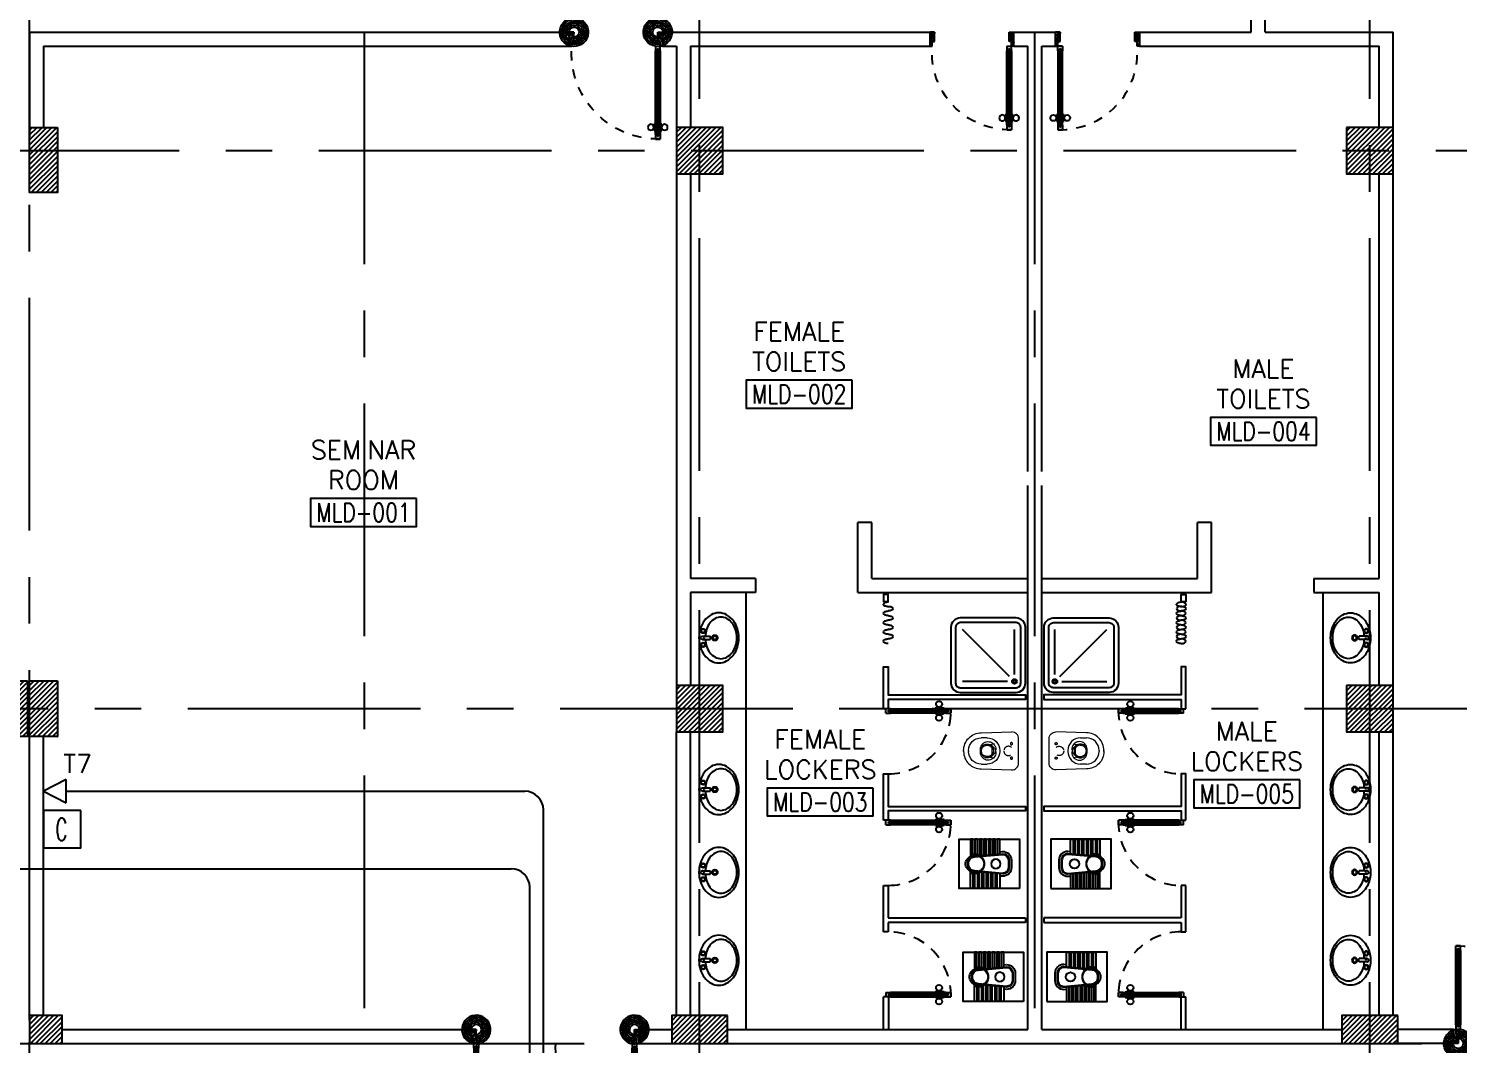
# Model space of a CAD drawing. Extents: x -1.4 to 90.6, y -12.3 to 78.9.
# Drawn here: x 52.18 to 67.54, y 34.25 to 45.17 of the extents above; entities that cross this region are included whole.
import ezdxf
from ezdxf.enums import TextEntityAlignment as Align

# ---------------------------------------------------------------- set-up
doc = ezdxf.new("R2010")
doc.units = 0
doc.header["$MEASUREMENT"] = 0
for name, pattern in [('CENTERX2', [4, 2.5, -0.5, 0.5, -0.5]), ('HIDDEN', [0.375, 0.25, -0.125]), ('HIDDEN2', [0.1875, 0.125, -0.0625])]:
    doc.linetypes.add(name, pattern=pattern)
doc.layers.get('0').update_dxf_attribs({"color": 11, "linetype": 'CONTINUOUS'})
for name, color, linetype in [('AXES', 11, 'CENTERX2'), ('COL', 11, 'CONTINUOUS'), ('CURT', 11, 'CONTINUOUS'), ('DIM', 11, 'CONTINUOUS'), ('DOOR', 11, 'CONTINUOUS'), ('E-CO', 6, 'CONTINUOUS'), ('E-TEL', 4, 'CONTINUOUS'), ('E-TEXT', 2, 'CONTINUOUS'), ('E-WIRE', 4, 'CONTINUOUS'), ('EJ', 11, 'CONTINUOUS'), ('FIX', 11, 'CONTINUOUS'), ('HAT', 11, 'CONTINUOUS'), ('PART', 11, 'CONTINUOUS'), ('RM-BOX', 11, 'CONTINUOUS'), ('RM-NAME', 11, 'CONTINUOUS'), ('RM-NO', 11, 'CONTINUOUS'), ('WALL', 11, 'CONTINUOUS')]:
    doc.layers.add(name, color=color, linetype=linetype)
doc.styles.add('ROMANS', font='ROMANS.shx', dxfattribs={"width": 0.6})
doc.styles.get("Standard").update_dxf_attribs({"font": 'TXT.shx'})

# ---------------------------------------------------------------- blocks, each defined once
blk = doc.blocks.new('A$C272A55A0')
at = {"layer": 'DOOR', "color": 0, "linetype": 'ByBlock'}
for p, q in [((0, 900), (0, 1050)), ((50, 1050), (0, 1050)), ((25, 950), (50, 950)), ((25, 900), (25, 950)), ((50, 950), (50, 1050)), ((1750, 950), (1750, 1050)), ((1750, 1050), (1800, 1050)), ((1775, 950), (1750, 950)), ((1775, 900), (1775, 950)), ((1800, 1050), (1800, 900)), ((0, 900), (25, 900)), ((75, 900), (25, 900)), ((25, 850), (25, 900)), ((42, 850), (25, 850)), ((58, 870), (42, 870)), ((42, 870), (42, 850)), ((58, 850), (58, 870)), ((75, 850), (58, 850)), ((75, 900), (75, 850)), ((1725, 900), (1775, 900)), ((1725, 900), (1725, 850)), ((1725, 850), (1742, 850)), ((1742, 870), (1758, 870)), ((1742, 850), (1742, 870)), ((1758, 870), (1758, 850)), ((1758, 850), (1775, 850)), ((1800, 900), (1775, 900)), ((1775, 850), (1775, 900)), ((1718, 160), (1709, 160)), ((1709, 95), (1709, 160)), ((1725, 173), (1718, 173)), ((1718, 173), (1718, 83)), ((1718, 95), (1718, 160)), ((1775, 173), (1782, 173)), ((1782, 173), (1782, 83)), ((1782, 160), (1791, 160)), ((1782, 95), (1782, 160)), ((1791, 95), (1791, 160)), ((25, 50), (42, 50)), ((25, 50), (25, 0)), ((25, 0), (75, 0)), ((75, 0), (25, 0)), ((42, 50), (42, 30)), ((42, 30), (58, 30)), ((58, 50), (75, 50)), ((58, 50), (58, 30)), ((75, 50), (75, 0)), ((1718, 95), (1709, 95)), ((1725, 83), (1718, 83)), ((1742, 50), (1725, 50)), ((1725, 50), (1725, 0)), ((1775, 0), (1725, 0)), ((1725, 0), (1775, 0)), ((1742, 50), (1742, 30)), ((1758, 30), (1742, 30)), ((1775, 50), (1758, 50)), ((1758, 50), (1758, 30)), ((1775, 83), (1782, 83)), ((1775, 50), (1775, 0)), ((1782, 95), (1791, 95))]:
    blk.add_line(p, q, dxfattribs=at)
at = {"layer": 'DOOR', "color": 9, "linetype": 'ByBlock'}
for p, q in [((50, 1050), (0, 1010)), ((50, 1050), (0, 937)), ((50, 1050), (37, 950)), ((1750, 1050), (1800, 1010)), ((1750, 1050), (1800, 937)), ((1750, 1050), (1763, 950))]:
    blk.add_line(p, q, dxfattribs=at)
at = {"layer": 'DOOR', "linetype": 'ByBlock'}
for p, q in [((25, 850), (25, 50)), ((42, 850), (42, 50)), ((58, 850), (58, 50)), ((75, 50), (75, 850)), ((1725, 50), (1725, 850)), ((1742, 850), (1742, 50)), ((1758, 850), (1758, 50)), ((1775, 850), (1775, 50))]:
    blk.add_line(p, q, dxfattribs=at)
at = {"layer": 'DOOR', "color": 0, "linetype": 'ByBlock'}
for centre in [(1676, 128), (1824, 128)]:
    blk.add_circle(centre, 32.4, dxfattribs=at)
at = {"layer": 'DOOR', "color": 9, "linetype": 'ByBlock'}
for centre, radius, start, end in [((50, 1050), 54.4, 203.2074, 270), ((50, 1050), 74.4, 227.7764, 270), ((50, 1050), 94.4, 238.0182, 270), ((50, 1050), 114, 244.0838, 257.3774), ((50, 1050), 134, 248.1598, 259.28), ((50, 1050), 34.4, 180, 270), ((50, 1050), 14.4, 180, 270), ((1750, 1050), 14.4, 270, 0), ((1750, 1050), 34.4, 270, 0), ((1750, 1050), 54.4, 270, 336.7926), ((1750, 1050), 74.4, 270, 312.2236), ((1750, 1050), 94.4, 270, 301.9818), ((1750, 1050), 114, 282.6226, 295.9162), ((1750, 1050), 134, 280.72, 291.8402), ((50, 1050), 154, 251.1053, 256.2858), ((1750, 1050), 154, 283.7142, 288.8947)]:
    blk.add_arc(centre, radius, start, end, dxfattribs=at)
at = {"layer": 'DOOR', "linetype": 'HIDDEN', "ltscale": 0.5}
for centre, start, end in [((50, 851), 268.3174, 3.2965), ((1750, 851), 176.7035, 271.6826)]:
    blk.add_arc(centre, 851, start, end, dxfattribs=at)
at = {"layer": 'WALL', "linetype": 'ByBlock'}
blk.add_line((1800, 900), (1800, 1050), dxfattribs=at)
blk = doc.blocks.new('COL50')
at = {"layer": 'COL'}
blk.add_lwpolyline([(-250, 250), (-250, -250), (250, -250), (250, 250)], close=True, dxfattribs=at)
blk = doc.blocks.new('*X64')
at = {"color": 0}
for p, q in [((193089, 47937), (193552, 48401)), ((193089, 47990), (193499, 48401)), ((193089, 48043), (193446, 48401)), ((193089, 48096), (193393, 48401)), ((193089, 48149), (193340, 48401)), ((193089, 48202), (193287, 48401)), ((193089, 48255), (193234, 48401)), ((193089, 48308), (193181, 48401)), ((193089, 48361), (193128, 48401)), ((193105, 47901), (193589, 48384)), ((193158, 47901), (193589, 48331)), ((193211, 47901), (193589, 48278)), ((193264, 47901), (193589, 48225)), ((193318, 47901), (193589, 48172)), ((193371, 47901), (193589, 48119)), ((193424, 47901), (193589, 48066)), ((193477, 47901), (193589, 48013)), ((193530, 47901), (193589, 47960)), ((193583, 47901), (193589, 47907))]:
    blk.add_line(p, q, dxfattribs=at)
blk = doc.blocks.new('RM1')
at = {"layer": 'RM-BOX'}
blk.add_lwpolyline([(570, -200), (-570, -200), (-570, -500), (570, -500)], close=True, dxfattribs=at)
at = {"layer": 'RM-NAME', "style": 'ROMANS'}
for tag, p in [('ROOMNAME1', (0, 324)), ('ROOMNAME2', (0, 0))]:
    blk.add_attdef(tag, text='', height=200, dxfattribs=at).set_placement(p, align=Align.MIDDLE)
at = {"layer": 'RM-NO', "style": 'ROMANS', "width": 0.8}
blk.add_attdef('ROOMNO', text='', height=200, dxfattribs=at).set_placement((0, -350), align=Align.MIDDLE)
blk = doc.blocks.new('CURT2')
at = {"layer": 'CURT'}
blk.add_lwpolyline([(0, 0, -0.116434), (-19, -31, -0.116434), (-50, -50, -0.56066), (-101, -7, 0.45929), (-150, 50, 0.414214), (-200, 0, -0.414214), (-250, -50, -0.414214), (-300, 0, 0.414214), (-350, 50, 0.414214), (-400, 0, -0.414214), (-450, -50, -0.414214), (-500, 0, 0.414214), (-550, 50, 0.414214), (-600, 0, -0.414214), (-650, -50, -0.414214), (-700, 0, 0.414214), (-750, 50, 0.414214), (-800, 0, -0.414214), (-850, -50, -0.414214), (-900, 0, 0.414214)], format="xyb", dxfattribs=at)
blk = doc.blocks.new('A$C24ED45A6')
at = {"layer": 'DOOR', "color": 0, "linetype": 'ByBlock'}
for p, q in [((925, 1100), (925, 1150)), ((925, 1150), (975, 1150)), ((975, 1150), (925, 1150)), ((942, 1100), (925, 1100)), ((942, 1100), (942, 1120)), ((958, 1120), (942, 1120)), ((958, 1100), (958, 1120)), ((975, 1100), (958, 1100)), ((975, 1100), (975, 1150)), ((909, 1055), (909, 990)), ((918, 1055), (909, 1055)), ((918, 990), (909, 990)), ((918, 978), (918, 1068)), ((925, 1068), (918, 1068)), ((918, 1055), (918, 990)), ((925, 978), (918, 978)), ((975, 1068), (982, 1068)), ((975, 978), (982, 978)), ((982, 978), (982, 1068)), ((982, 1055), (982, 990)), ((982, 1055), (991, 1055)), ((982, 990), (991, 990)), ((991, 1055), (991, 990)), ((925, 150), (925, 200)), ((925, 200), (942, 200)), ((942, 200), (942, 180)), ((942, 180), (958, 180)), ((958, 180), (958, 200)), ((958, 200), (975, 200)), ((975, 200), (975, 150)), ((0, 0), (0, 150)), ((0, 150), (25, 150)), ((50, 0), (0, 0)), ((25, 150), (25, 100)), ((25, 100), (50, 100)), ((50, 100), (50, 0)), ((925, 150), (975, 150)), ((975, 100), (950, 100)), ((950, 100), (950, 0)), ((1000, 150), (975, 150)), ((975, 150), (975, 100)), ((1000, 150), (1000, 0)), ((950, 0), (1000, 0))]:
    blk.add_line(p, q, dxfattribs=at)
at = {"layer": 'DOOR', "linetype": 'ByBlock'}
for p, q in [((925, 1100), (925, 200)), ((942, 200), (942, 1100)), ((958, 200), (958, 1100)), ((975, 200), (975, 1100))]:
    blk.add_line(p, q, dxfattribs=at)
at = {"layer": 'DOOR', "color": 9, "linetype": 'ByBlock'}
for p, q in [((50, 0), (0, 114)), ((50, 0), (0, 40)), ((50, 0), (37, 100)), ((950, 0), (1000, 114)), ((950, 0), (963, 100)), ((950, 0), (1000, 40))]:
    blk.add_line(p, q, dxfattribs=at)
at = {"layer": 'DOOR', "color": 0, "linetype": 'ByBlock'}
for centre in [(876, 1023), (1024, 1023)]:
    blk.add_circle(centre, 32.4, dxfattribs=at)
at = {"layer": 'DOOR', "linetype": 'HIDDEN', "ltscale": 0.5}
blk.add_arc((950, 222), 928, 88.456, 184.4816, dxfattribs=at)
at = {"layer": 'DOOR', "color": 9, "linetype": 'ByBlock'}
for centre, radius, start, end in [((50, 0), 154, 103.7142, 108.8947), ((50, 0), 134, 100.72, 111.8402), ((50, 0), 114, 102.6226, 115.9162), ((50, 0), 94.4, 90, 121.9818), ((50, 0), 74.4, 90, 132.2236), ((50, 0), 54.4, 90, 156.7926), ((50, 0), 34.4, 90, 180), ((50, 0), 14.4, 90, 180), ((950, 0), 94.4, 58.0182, 90), ((950, 0), 74.4, 47.7764, 90), ((950, 0), 54.4, 23.2074, 90), ((950, 0), 34.4, 0, 90), ((950, 0), 14.4, 0, 90), ((950, 0), 134, 68.1598, 79.28), ((950, 0), 114, 64.0838, 77.3774), ((950, 0), 154, 71.1053, 76.2858)]:
    blk.add_arc(centre, radius, start, end, dxfattribs=at)
at = {"layer": 'WALL'}
blk.add_line((1000, 0), (1000, 150), dxfattribs=at)
blk = doc.blocks.new('DOOR90')
at = {"layer": 'DOOR', "color": 7, "linetype": 'ByBlock'}
for p, q in [((-150, 0), (0, 0)), ((-150, 0), (-150, -25)), ((0, -50), (-114, 0)), ((0, -50), (-40, 0)), ((0, -50), (0, 0)), ((-1000, -25), (-1050, -25)), ((-1050, -75), (-1050, -25)), ((-1050, -25), (-1050, -75)), ((-1000, -75), (-1050, -75)), ((-1000, -42), (-1020, -42)), ((-1020, -42), (-1020, -58)), ((-1000, -58), (-1020, -58)), ((-1000, -25), (-1000, -42)), ((-1000, -58), (-1000, -75)), ((-878, -18), (-968, -18)), ((-968, -25), (-968, -18)), ((-968, -75), (-968, -82)), ((-878, -82), (-968, -82)), ((-955, -9), (-890, -9)), ((-955, -18), (-955, -9)), ((-955, -18), (-890, -18)), ((-955, -82), (-890, -82)), ((-955, -82), (-955, -91)), ((-955, -91), (-890, -91)), ((-890, -18), (-890, -9)), ((-890, -82), (-890, -91)), ((-878, -25), (-878, -18)), ((-878, -75), (-878, -82)), ((-200, -25), (-150, -25)), ((-200, -42), (-200, -25)), ((-180, -42), (-200, -42)), ((-200, -58), (-180, -58)), ((-200, -75), (-200, -58)), ((-150, -75), (-200, -75)), ((-180, -58), (-180, -42)), ((-150, -25), (-100, -25)), ((-150, -75), (-150, -25)), ((-100, -25), (-100, -50)), ((0, -50), (-100, -37)), ((-100, -50), (0, -50)), ((-150, -875), (-100, -875)), ((-150, -900), (-150, -875)), ((-150, -900), (0, -900)), ((0, -900), (-150, -900)), ((0, -850), (-114, -900)), ((-100, -875), (-100, -850)), ((0, -850), (-100, -863)), ((-100, -850), (0, -850)), ((0, -850), (-40, -900)), ((0, -850), (0, -900))]:
    blk.add_line(p, q, dxfattribs=at)
at = {"layer": 'DOOR', "linetype": 'ByBlock'}
for p, q in [((-200, -25), (-1000, -25)), ((-200, -42), (-1000, -42)), ((-200, -58), (-1000, -58)), ((-1000, -75), (-200, -75))]:
    blk.add_line(p, q, dxfattribs=at)
at = {"layer": 'DOOR', "color": 7, "linetype": 'ByBlock'}
for centre in [(-923, 24), (-923, -124)]:
    blk.add_circle(centre, 32.4, dxfattribs=at)
for centre, radius, start, end in [((0, -50), 154, 161.1053, 166.2858), ((0, -50), 94.4, 148.0182, 180), ((0, -50), 134, 158.1598, 169.28), ((0, -50), 114, 154.0838, 167.3774), ((0, -50), 74.4, 137.7764, 180), ((0, -50), 54.4, 113.2074, 180), ((0, -50), 34.4, 90, 180), ((0, -50), 14.4, 90, 180), ((0, -850), 154, 193.7142, 198.8947), ((0, -850), 134, 190.72, 201.8402), ((0, -850), 94.4, 180, 211.9818), ((0, -850), 74.4, 180, 222.2236), ((0, -850), 54.4, 180, 246.7926), ((0, -850), 34.4, 180, 270), ((0, -850), 14.4, 180, 270)]:
    blk.add_arc(centre, radius, start, end, dxfattribs=at)
at = {"layer": 'DOOR', "linetype": 'HIDDEN', "ltscale": 0.5}
blk.add_arc((-222, -50), 828, 178.2701, 275.003, dxfattribs=at)
blk = doc.blocks.new('*X79')
at = {"color": 0}
for p, q in [((73379, 41931), (73850, 42401)), ((73379, 41984), (73797, 42401)), ((73379, 42037), (73744, 42401)), ((73379, 42090), (73690, 42401)), ((73379, 42143), (73637, 42401)), ((73379, 42196), (73584, 42401)), ((73379, 42249), (73531, 42401)), ((73379, 42302), (73478, 42401)), ((73379, 42355), (73425, 42401)), ((73403, 41901), (73879, 42378)), ((73456, 41901), (73879, 42325)), ((73509, 41901), (73879, 42272)), ((73562, 41901), (73879, 42219)), ((73615, 41901), (73879, 42165)), ((73668, 41901), (73879, 42112)), ((73721, 41901), (73879, 42059)), ((73774, 41901), (73879, 42006)), ((73827, 41901), (73879, 41953))]:
    blk.add_line(p, q, dxfattribs=at)
blk = doc.blocks.new('*X77')
at = {"color": 0}
for p, q in [((73379, 47923), (73857, 48401)), ((73379, 47976), (73804, 48401)), ((73379, 48029), (73751, 48401)), ((73379, 48082), (73698, 48401)), ((73379, 48136), (73645, 48401)), ((73379, 48189), (73592, 48401)), ((73379, 48242), (73539, 48401)), ((73379, 48295), (73486, 48401)), ((73379, 48348), (73433, 48401)), ((73410, 47901), (73879, 48370)), ((73463, 47901), (73879, 48317)), ((73516, 47901), (73879, 48264)), ((73569, 47901), (73879, 48211)), ((73622, 47901), (73879, 48158)), ((73675, 47901), (73879, 48105)), ((73728, 47901), (73879, 48052)), ((73781, 47901), (73879, 47999)), ((73834, 47901), (73879, 47946))]:
    blk.add_line(p, q, dxfattribs=at)
blk = doc.blocks.new('WC')
at = {"layer": 'FIX', "lineweight": 20}
for p, q in [((339, 5), (339, -5)), ((395, 76), (490, 60)), ((475, 141), (538, 141)), ((534, 24), (540, 0)), ((540, 0), (534, -24)), ((674, 5), (674, -5)), ((490, -60), (395, -76)), ((538, -141), (475, -141)), ((213, -204), (210, -204))]:
    blk.add_line(p, q, dxfattribs=at)
at = {"layer": 'FIX', "linetype": 'Continuous', "lineweight": 20}
blk.add_line((420, -47), (420, 45), dxfattribs=at)
at = {"layer": 'FIX', "lineweight": 20}
for points in [[(210, -204, -0.414214), (137, -131), (137, 0), (137, 131, -0.414214), (210, 204)], [(727, -5), (727, 5, 0.414214), (538, 194), (210, 204)], [(727, 5), (727, -5, -0.414214), (538, -194), (210, -204)]]:
    blk.add_lwpolyline(points, format="xyb", dxfattribs=at)
at = {"layer": 'FIX', "linetype": 'HIDDEN2', "lineweight": 20, "ltscale": 0.3}
blk.add_circle((245, 0), 49.8, dxfattribs=at)
at = {"layer": 'FIX', "linetype": 'HIDDEN', "lineweight": 20, "ltscale": 0.05}
for centre in [(213, 78), (213, -77)]:
    blk.add_circle(centre, 11.6, dxfattribs=at)
at = {"layer": 'FIX', "lineweight": 20}
for centre, radius, start, end in [((475, 5), 136, 90, 180), ((464, -18), 82, 51.0758, 71.504), ((473, -7), 68.2, 27.1532, 51.0758), ((538, 5), 136, 360, 90), ((475, -5), 136, 180, 270), ((464, 18), 82, 288.496, 308.9242), ((473, 7), 68.2, 308.9242, 332.8468), ((538, -5), 136, 270, 0)]:
    blk.add_arc(centre, radius, start, end, dxfattribs=at)
at = {"layer": 'FIX', "linetype": 'Continuous', "lineweight": 20}
for centre, start, end in [((443, 46), 88.3879, 182.3338), ((442, -46), 177.6662, 271.6121)]:
    blk.add_arc(centre, 22.3, start, end, dxfattribs=at)
blk = doc.blocks.new('AWC')
at = {"layer": 'FIX'}
for p, q in [((-726, 265), (-726, 66)), ((-700, 265), (-726, 265)), ((-700, 79), (-700, 265)), ((-678, 265), (-678, 82)), ((-652, 265), (-678, 265)), ((-652, 84), (-652, 265)), ((-630, 265), (-630, 86)), ((-604, 265), (-630, 265)), ((-604, 89), (-604, 265)), ((-582, 265), (-582, 91)), ((-556, 265), (-582, 265)), ((-556, 93), (-556, 265)), ((-534, 265), (-534, 95)), ((-508, 265), (-534, 265)), ((-508, 98), (-508, 265)), ((-486, 265), (-486, 100)), ((-460, 265), (-486, 265)), ((-460, 102), (-460, 265)), ((-438, 265), (-438, 104)), ((-412, 265), (-438, 265)), ((-412, 106), (-412, 265)), ((-825, 0), (-825, 0)), ((-780, 7), (-780, -7)), ((-755, 7), (-755, -7)), ((-748, 7), (-748, -7)), ((-382, 109), (-687, 81)), ((-384, 134), (-412, 131)), ((-312, -39), (-312, 39)), ((-287, -39), (-287, 39)), ((-726, -265), (-726, -66)), ((-700, -79), (-700, -265)), ((-687, -81), (-382, -109)), ((-678, -265), (-678, -82)), ((-652, -84), (-652, -265)), ((-630, -265), (-630, -86)), ((-604, -89), (-604, -265)), ((-582, -265), (-582, -91)), ((-556, -93), (-556, -265)), ((-534, -265), (-534, -95)), ((-508, -98), (-508, -265)), ((-486, -265), (-486, -100)), ((-460, -102), (-460, -265)), ((-438, -265), (-438, -104)), ((-412, -106), (-412, -265)), ((-412, -131), (-384, -134)), ((-700, -265), (-726, -265)), ((-652, -265), (-678, -265)), ((-604, -265), (-630, -265)), ((-556, -265), (-582, -265)), ((-508, -265), (-534, -265)), ((-460, -265), (-486, -265)), ((-412, -265), (-438, -265))]:
    blk.add_line(p, q, dxfattribs=at)
at = {"layer": 'FIX', "color": 32}
for p, q in [((-381, 102), (-686, 74)), ((-319, -39), (-319, 39)), ((-686, -74), (-381, -102))]:
    blk.add_line(p, q, dxfattribs=at)
at = {"layer": 'FIX'}
blk.add_lwpolyline([(-198, 265), (-848, 265), (-848, -265), (-198, -265)], close=True, dxfattribs=at)
at = {"layer": 'FIX', "color": 32}
blk.add_circle((-454, 0), 50, dxfattribs=at)
at = {"layer": 'FIX'}
for centre, radius, start, end in [((-680, 7), 100, 117.0426, 180), ((-680, 7), 75, 95.2114, 180), ((-382, 39), 95, 0, 90.1311), ((-382, 39), 70, 0, 90.1311), ((-680, -7), 100, 180, 242.9574), ((-680, -7), 75, 180, 264.7886), ((-382, -39), 95, 270, 0), ((-382, -39), 70, 270, 0)]:
    blk.add_arc(centre, radius, start, end, dxfattribs=at)
at = {"layer": 'FIX', "color": 32}
for centre, radius, start, end in [((-680, 7), 68, 95.2114, 180), ((-382, 39), 63, 0, 90.1311), ((-680, -7), 68, 180, 264.7886), ((-382, -39), 63, 270, 0)]:
    blk.add_arc(centre, radius, start, end, dxfattribs=at)
blk = doc.blocks.new('*X78')
at = {"color": 0}
for p, q in [((80579, 41918), (81062, 42401)), ((80579, 41971), (81009, 42401)), ((80579, 42024), (80956, 42401)), ((80579, 42077), (80903, 42401)), ((80579, 42130), (80850, 42401)), ((80579, 42183), (80797, 42401)), ((80579, 42236), (80744, 42401)), ((80579, 42289), (80691, 42401)), ((80579, 42342), (80638, 42401)), ((80579, 42395), (80585, 42401)), ((80615, 41901), (81079, 42365)), ((80668, 41901), (81079, 42312)), ((80721, 41901), (81079, 42259)), ((80774, 41901), (81079, 42206)), ((80827, 41901), (81079, 42153)), ((80880, 41901), (81079, 42100)), ((80933, 41901), (81079, 42047)), ((80986, 41901), (81079, 41994)), ((81039, 41901), (81079, 41941))]:
    blk.add_line(p, q, dxfattribs=at)
blk = doc.blocks.new('C5')
at = {"layer": 'HAT'}
h = blk.add_hatch(dxfattribs=at)
h.set_pattern_fill('ANSI31', color=256, scale=300, style=0)
h.set_pattern_definition([(45, (-38851, -358245.23), (26.5165043, -26.5165043), [])])
h.paths.add_polyline_path([(-320, 300), (-20, 300), (-20, 0), (-320, 0)])
h.paths.add_polyline_path([(-320, 600), (-20, 600), (-20, 300), (-320, 300)])
h = blk.add_hatch(dxfattribs=at)
h.set_pattern_fill('ANSI31', color=256, scale=300, style=0)
h.set_pattern_definition([(45, (-38531, -358245.23), (26.5165043, -26.5165043), [])])
h.paths.add_polyline_path([(0, 300), (300, 300), (300, 0), (0, 0)])
h.paths.add_polyline_path([(0, 600), (300, 600), (300, 300), (0, 300)])
at = {"layer": 'COL'}
for points in [[(-20, 600), (-20, 0), (-320, 0), (-320, 600)], [(300, 600), (300, 0), (0, 0), (0, 600)]]:
    blk.add_lwpolyline(points, close=True, dxfattribs=at)
blk = doc.blocks.new('OV')
for p, q in [((-0.02, -0.041), (-0.02, -0.135)), ((0.02, -0.041), (0.02, -0.135))]:
    blk.add_line(p, q)
blk.add_lwpolyline([(-0.3, -0.239, 0.126028), (-0.276, -0.332, 0.105961), (-0.207, -0.412, 0.086149), (-0.113, -0.46, 0.075973), (0, -0.478, 0.075973), (0.113, -0.46, 0.086149), (0.207, -0.412, 0.105961), (0.276, -0.332, 0.126028), (0.3, -0.239, 0.126028), (0.276, -0.145, 0.105961), (0.207, -0.065, 0.086149), (0.113, -0.017, 0.075973), (0, 0, 0.075973), (-0.113, -0.017, 0.086149), (-0.207, -0.065, 0.105961), (-0.276, -0.145, 0.126028)], format="xyb", close=True)
for points in [[(-0.25, -0.264, 0.126028), (-0.232, -0.333, 0.105961), (-0.177, -0.398, 0.086149), (-0.099, -0.438, 0.075973), (0, -0.453, 0.075973), (0.099, -0.438, 0.086149), (0.177, -0.398, 0.105961), (0.232, -0.333, 0.126028), (0.25, -0.264, 0.126028), (0.232, -0.195, 0.105961), (0.177, -0.13, 0.086149), (0.099, -0.09, 0.060606), (0.02, -0.076, 0.075973)], [(-0.02, -0.076, 0.060606), (-0.099, -0.09, 0.086149), (-0.177, -0.13, 0.105961), (-0.232, -0.195, 0.126028), (-0.25, -0.264, 0.126028)]]:
    blk.add_lwpolyline(points, format="xyb")
for centre, radius in [((-0.083, -0.05), 0.027), ((-0.083, -0.05), 0.022), ((0, -0.19), 0.0332), ((0, -0.19), 0.0232), ((0, -0.041), 0.0202), ((0.083, -0.05), 0.027), ((0.083, -0.05), 0.022)]:
    blk.add_circle(centre, radius)
blk.add_arc((0, -0.099), 0.0409, 240.429, 299.571)

msp = doc.modelspace()

# ---------------------------------------------------------------- hatches: boundary and pattern name
at = {"layer": 'HAT'}
h = msp.add_hatch(dxfattribs=at)
h.set_pattern_fill('ANSI31', color=256, scale=0.3, style=0)
h.set_pattern_definition([(45, (-341.193787, -4.27447), (-0.0265165043, 0.0265165043), [])])
h.paths.add_polyline_path([(52.4914, 44.1065), (52.1914, 44.1065), (52.1914, 43.8565), (52.4914, 43.8565)])
h.paths.add_polyline_path([(52.4914, 43.8565), (52.1914, 43.8565), (52.1914, 43.4065), (52.4914, 43.4065)])
h = msp.add_hatch(dxfattribs=at)
h.set_pattern_fill('ANSI31', color=256, scale=0.3, style=0)
h.set_pattern_definition([(45, (-331.203787, -4.27447), (-0.0265165043, 0.0265165043), [])])
h.paths.add_polyline_path([(52.1914, 34.2565), (52.5414, 34.2565), (52.5414, 34.5565), (52.1914, 34.5565)])
h = msp.add_hatch(dxfattribs=at)
h.set_pattern_fill('ANSI31', color=256, scale=0.3, style=0)
h.set_pattern_definition([(45, (-299.153787, -4.27447), (-0.0265165043, 0.0265165043), [])])
h.paths.add_polyline_path([(59.3914, 34.2565), (59.3914, 34.5565), (59.0914, 34.5565), (59.0914, 34.2565)])
h.paths.add_polyline_path([(59.6914, 34.2565), (59.6914, 34.5565), (59.3914, 34.5565), (59.3914, 34.2565)])
h = msp.add_hatch(dxfattribs=at)
h.set_pattern_fill('ANSI31', color=256, scale=0.3, style=0)
h.set_pattern_definition([(45, (-291.953787, -4.27447), (-0.0265165043, 0.0265165043), [])])
h.paths.add_polyline_path([(66.5914, 34.2565), (66.5914, 34.5565), (66.2914, 34.5565), (66.2914, 34.2565)])
h.paths.add_polyline_path([(66.8914, 34.2565), (66.8914, 34.5565), (66.5914, 34.5565), (66.5914, 34.2565)])

# ---------------------------------------------------------------- linework, layer by layer
at = {"layer": 'AXES'}
for p, q in [((59.3914, -11.5849), (59.3914, 78.2497)), ((66.5914, -11.5849), (66.5914, 78.2497)), ((52.1914, -0.2278), (52.1914, 77.8997)), ((55.7914, 6.6365), (55.7914, 65.4565)), ((62.9914, 6.6365), (62.9914, 65.2065)), ((-0.7, 43.8565), (68.3914, 43.8565)), ((68.3914, 37.8565), (-0.7, 37.8565)), ((-0.35, 34.2565), (68.3914, 34.2565))]:
    msp.add_line(p, q, dxfattribs=at)
at = {"layer": 'COL'}
for points in [[(52.4914, 44.1065), (52.4914, 43.4065), (52.1914, 43.4065), (52.1914, 44.1065)], [(59.1414, 44.1065), (59.1414, 43.6065), (59.6414, 43.6065), (59.6414, 44.1065)], [(59.1414, 38.1065), (59.1414, 37.6065), (59.6414, 37.6065), (59.6414, 38.1065)], [(52.1914, 34.5565), (52.1914, 34.2565), (52.5414, 34.2565), (52.5414, 34.5565)], [(59.6914, 34.5565), (59.0914, 34.5565), (59.0914, 34.2565), (59.6914, 34.2565)], [(66.8914, 34.5565), (66.2914, 34.5565), (66.2914, 34.2565), (66.8914, 34.2565)]]:
    msp.add_lwpolyline(points, close=True, dxfattribs=at)
at = {"layer": 'DIM'}
msp.add_line((64.5627, 34.7565), (64.6164, 34.7565), dxfattribs=at)
at = {"layer": 'DOOR', "linetype": 'ByBlock'}
for p, q in [((61.4414, 37.8565), (61.3914, 37.8565)), ((61.3914, 37.8065), (61.3914, 37.8565)), ((61.3914, 37.8065), (61.4414, 37.8065)), ((61.4214, 37.8395), (61.4414, 37.8395)), ((61.4214, 37.8235), (61.4214, 37.8395)), ((61.4414, 37.8235), (61.4214, 37.8235)), ((61.4414, 37.8565), (62.0414, 37.8565)), ((61.4414, 37.8395), (61.4414, 37.8565)), ((61.4414, 37.8395), (62.0414, 37.8395)), ((61.4414, 37.8235), (62.0414, 37.8235)), ((61.4414, 37.8065), (61.4414, 37.8235)), ((62.0414, 37.8065), (61.4414, 37.8065)), ((61.9317, 37.8637), (61.9317, 37.8727)), ((61.9965, 37.8727), (61.9317, 37.8727)), ((61.9965, 37.8637), (61.9317, 37.8637)), ((61.9317, 37.7993), (61.9317, 37.7903)), ((61.9965, 37.7993), (61.9317, 37.7993)), ((61.9965, 37.8637), (61.9965, 37.8727)), ((61.9965, 37.7993), (61.9965, 37.7903)), ((62.0091, 37.8565), (62.0091, 37.8637)), ((62.0191, 37.8637), (62.0091, 37.8637)), ((62.0091, 37.8065), (62.0091, 37.7993)), ((62.0191, 37.7993), (62.0091, 37.7993)), ((62.0191, 37.8565), (62.0191, 37.8637)), ((62.0191, 37.8065), (62.0191, 37.7993)), ((62.0414, 37.8565), (62.0414, 37.8395)), ((62.0414, 37.8565), (62.0914, 37.8565)), ((62.0414, 37.8395), (62.0614, 37.8395)), ((62.0414, 37.8235), (62.0414, 37.8065)), ((62.0414, 37.8235), (62.0614, 37.8235)), ((62.0414, 37.8065), (62.0914, 37.8065)), ((62.0614, 37.8395), (62.0614, 37.8235)), ((62.0914, 37.8565), (62.0914, 37.8065)), ((62.0914, 37.8065), (62.0914, 37.8565)), ((63.8914, 37.8565), (63.8914, 37.8065)), ((63.8914, 37.8065), (63.8914, 37.8565)), ((63.9414, 37.8565), (63.8914, 37.8565)), ((63.9414, 37.8065), (63.8914, 37.8065)), ((63.9214, 37.8395), (63.9214, 37.8235)), ((63.9414, 37.8395), (63.9214, 37.8395)), ((63.9414, 37.8235), (63.9214, 37.8235)), ((64.5414, 37.8565), (63.9414, 37.8565)), ((63.9414, 37.8565), (63.9414, 37.8395)), ((64.5414, 37.8395), (63.9414, 37.8395)), ((64.5414, 37.8235), (63.9414, 37.8235)), ((63.9414, 37.8235), (63.9414, 37.8065)), ((63.9414, 37.8065), (64.5414, 37.8065)), ((63.9638, 37.8637), (63.9738, 37.8637)), ((63.9638, 37.8565), (63.9638, 37.8637)), ((63.9638, 37.8065), (63.9638, 37.7993)), ((63.9638, 37.7993), (63.9738, 37.7993)), ((63.9738, 37.8565), (63.9738, 37.8637)), ((63.9738, 37.8065), (63.9738, 37.7993)), ((63.9864, 37.8637), (63.9864, 37.8727)), ((63.9864, 37.8727), (64.0512, 37.8727)), ((63.9864, 37.8637), (64.0512, 37.8637)), ((63.9864, 37.7993), (63.9864, 37.7903)), ((63.9864, 37.7993), (64.0512, 37.7993)), ((64.0512, 37.8637), (64.0512, 37.8727)), ((64.0512, 37.7993), (64.0512, 37.7903)), ((64.5414, 37.8565), (64.5914, 37.8565)), ((64.5414, 37.8395), (64.5414, 37.8565)), ((64.5614, 37.8395), (64.5414, 37.8395)), ((64.5414, 37.8235), (64.5614, 37.8235)), ((64.5414, 37.8065), (64.5414, 37.8235)), ((64.5914, 37.8065), (64.5414, 37.8065)), ((64.5614, 37.8235), (64.5614, 37.8395)), ((64.5914, 37.8065), (64.5914, 37.8565)), ((61.9965, 37.7903), (61.9317, 37.7903)), ((63.9864, 37.7903), (64.0512, 37.7903)), ((61.4414, 36.6565), (61.3914, 36.6565)), ((61.3914, 36.6065), (61.3914, 36.6565)), ((61.3914, 36.6065), (61.4414, 36.6065)), ((61.4214, 36.6395), (61.4414, 36.6395)), ((61.4214, 36.6235), (61.4214, 36.6395)), ((61.4414, 36.6235), (61.4214, 36.6235)), ((61.4414, 36.6565), (62.0414, 36.6565)), ((61.4414, 36.6395), (61.4414, 36.6565)), ((61.4414, 36.6395), (62.0414, 36.6395)), ((61.4414, 36.6235), (62.0414, 36.6235)), ((61.4414, 36.6065), (61.4414, 36.6235)), ((62.0414, 36.6065), (61.4414, 36.6065)), ((61.9317, 36.6637), (61.9317, 36.6727)), ((61.9965, 36.6727), (61.9317, 36.6727)), ((61.9965, 36.6637), (61.9317, 36.6637)), ((61.9317, 36.5993), (61.9317, 36.5903)), ((61.9965, 36.5993), (61.9317, 36.5993)), ((61.9965, 36.5903), (61.9317, 36.5903)), ((61.9965, 36.6637), (61.9965, 36.6727)), ((61.9965, 36.5993), (61.9965, 36.5903)), ((62.0091, 36.6565), (62.0091, 36.6637)), ((62.0191, 36.6637), (62.0091, 36.6637)), ((62.0091, 36.6065), (62.0091, 36.5993)), ((62.0191, 36.5993), (62.0091, 36.5993)), ((62.0191, 36.6565), (62.0191, 36.6637)), ((62.0191, 36.6065), (62.0191, 36.5993)), ((62.0414, 36.6565), (62.0414, 36.6395)), ((62.0414, 36.6565), (62.0914, 36.6565)), ((62.0414, 36.6395), (62.0614, 36.6395)), ((62.0414, 36.6235), (62.0414, 36.6065)), ((62.0414, 36.6235), (62.0614, 36.6235)), ((62.0414, 36.6065), (62.0914, 36.6065)), ((62.0614, 36.6395), (62.0614, 36.6235)), ((62.0914, 36.6565), (62.0914, 36.6065)), ((62.0914, 36.6065), (62.0914, 36.6565)), ((63.8914, 36.6565), (63.8914, 36.6065)), ((63.8914, 36.6065), (63.8914, 36.6565)), ((63.9414, 36.6565), (63.8914, 36.6565)), ((63.9414, 36.6065), (63.8914, 36.6065)), ((63.9214, 36.6395), (63.9214, 36.6235)), ((63.9414, 36.6395), (63.9214, 36.6395)), ((63.9414, 36.6235), (63.9214, 36.6235)), ((64.5414, 36.6565), (63.9414, 36.6565)), ((63.9414, 36.6565), (63.9414, 36.6395)), ((64.5414, 36.6395), (63.9414, 36.6395)), ((64.5414, 36.6235), (63.9414, 36.6235)), ((63.9414, 36.6235), (63.9414, 36.6065)), ((63.9414, 36.6065), (64.5414, 36.6065)), ((63.9638, 36.6637), (63.9738, 36.6637)), ((63.9638, 36.6565), (63.9638, 36.6637)), ((63.9638, 36.6065), (63.9638, 36.5993)), ((63.9638, 36.5993), (63.9738, 36.5993)), ((63.9738, 36.6565), (63.9738, 36.6637)), ((63.9738, 36.6065), (63.9738, 36.5993)), ((63.9864, 36.6637), (63.9864, 36.6727)), ((63.9864, 36.6727), (64.0512, 36.6727)), ((63.9864, 36.6637), (64.0512, 36.6637)), ((63.9864, 36.5993), (63.9864, 36.5903)), ((63.9864, 36.5993), (64.0512, 36.5993)), ((63.9864, 36.5903), (64.0512, 36.5903)), ((64.0512, 36.6637), (64.0512, 36.6727)), ((64.0512, 36.5993), (64.0512, 36.5903)), ((64.5414, 36.6565), (64.5914, 36.6565)), ((64.5414, 36.6395), (64.5414, 36.6565)), ((64.5614, 36.6395), (64.5414, 36.6395)), ((64.5414, 36.6235), (64.5614, 36.6235)), ((64.5414, 36.6065), (64.5414, 36.6235)), ((64.5914, 36.6065), (64.5414, 36.6065)), ((64.5614, 36.6235), (64.5614, 36.6395)), ((64.5914, 36.6065), (64.5914, 36.6565)), ((61.3914, 34.8065), (61.4414, 34.8065)), ((61.3914, 34.8065), (61.3914, 34.7565)), ((61.4414, 34.7565), (61.3914, 34.7565)), ((61.4414, 34.7895), (61.4214, 34.7895)), ((61.4214, 34.7895), (61.4214, 34.7735)), ((61.4214, 34.7735), (61.4414, 34.7735)), ((62.0414, 34.8065), (61.4414, 34.8065)), ((61.4414, 34.8065), (61.4414, 34.7895)), ((61.4414, 34.7895), (62.0414, 34.7895)), ((61.4414, 34.7735), (62.0414, 34.7735)), ((61.4414, 34.7735), (61.4414, 34.7565)), ((61.4414, 34.7565), (62.0414, 34.7565)), ((61.9317, 34.8137), (61.9317, 34.8227)), ((61.9965, 34.8227), (61.9317, 34.8227)), ((61.9965, 34.8137), (61.9317, 34.8137)), ((61.9317, 34.7493), (61.9317, 34.7403)), ((61.9965, 34.7493), (61.9317, 34.7493)), ((61.9965, 34.7403), (61.9317, 34.7403)), ((61.9965, 34.8137), (61.9965, 34.8227)), ((61.9965, 34.7493), (61.9965, 34.7403)), ((62.0091, 34.8065), (62.0091, 34.8137)), ((62.0191, 34.8137), (62.0091, 34.8137)), ((62.0091, 34.7565), (62.0091, 34.7493)), ((62.0191, 34.7493), (62.0091, 34.7493)), ((62.0191, 34.8065), (62.0191, 34.8137)), ((62.0191, 34.7565), (62.0191, 34.7493)), ((62.0414, 34.7895), (62.0414, 34.8065)), ((62.0414, 34.8065), (62.0914, 34.8065)), ((62.0414, 34.7895), (62.0614, 34.7895)), ((62.0414, 34.7565), (62.0414, 34.7735)), ((62.0414, 34.7735), (62.0614, 34.7735)), ((62.0414, 34.7565), (62.0914, 34.7565)), ((62.0614, 34.7735), (62.0614, 34.7895)), ((62.0914, 34.7565), (62.0914, 34.8065)), ((62.0914, 34.8065), (62.0914, 34.7565)), ((63.8914, 34.7565), (63.8914, 34.8065)), ((63.8914, 34.8065), (63.8914, 34.7565)), ((63.9414, 34.8065), (63.8914, 34.8065)), ((63.9414, 34.7565), (63.8914, 34.7565)), ((63.9214, 34.7735), (63.9214, 34.7895)), ((63.9414, 34.7895), (63.9214, 34.7895)), ((63.9414, 34.7735), (63.9214, 34.7735)), ((63.9414, 34.8065), (64.5414, 34.8065)), ((63.9414, 34.7895), (63.9414, 34.8065)), ((64.5414, 34.7895), (63.9414, 34.7895)), ((63.9414, 34.7565), (63.9414, 34.7735)), ((64.5414, 34.7735), (63.9414, 34.7735)), ((64.5414, 34.7565), (63.9414, 34.7565)), ((63.9638, 34.8137), (63.9738, 34.8137)), ((63.9638, 34.8065), (63.9638, 34.8137)), ((63.9638, 34.7565), (63.9638, 34.7493)), ((63.9638, 34.7493), (63.9738, 34.7493)), ((63.9738, 34.8065), (63.9738, 34.8137)), ((63.9738, 34.7565), (63.9738, 34.7493)), ((63.9864, 34.8137), (63.9864, 34.8227)), ((63.9864, 34.8227), (64.0512, 34.8227)), ((63.9864, 34.8137), (64.0512, 34.8137)), ((63.9864, 34.7493), (63.9864, 34.7403)), ((63.9864, 34.7493), (64.0512, 34.7493)), ((63.9864, 34.7403), (64.0512, 34.7403)), ((64.0512, 34.8137), (64.0512, 34.8227)), ((64.0512, 34.7493), (64.0512, 34.7403))]:
    msp.add_line(p, q, dxfattribs=at)
at = {"layer": 'DOOR', "color": 97, "linetype": 'ByBlock'}
for p, q in [((64.5914, 34.8065), (64.5414, 34.8065)), ((64.5414, 34.8065), (64.5414, 34.7895)), ((64.5414, 34.7895), (64.5614, 34.7895)), ((64.5614, 34.7735), (64.5414, 34.7735)), ((64.5414, 34.7735), (64.5414, 34.7565)), ((64.5414, 34.7565), (64.5914, 34.7565)), ((64.5614, 34.7895), (64.5614, 34.7735)), ((64.5914, 34.8065), (64.5914, 34.7565))]:
    msp.add_line(p, q, dxfattribs=at)
at = {"layer": 'DOOR', "linetype": 'ByBlock'}
for centre in [(61.9641, 37.9051), (64.0188, 37.9051), (61.9641, 37.758), (64.0188, 37.758), (61.9641, 36.7051), (64.0188, 36.7051), (61.9641, 36.558), (64.0188, 36.558), (61.9641, 34.8551), (64.0188, 34.8551), (61.9641, 34.708), (64.0188, 34.708)]:
    msp.add_circle(centre, 0.0324, dxfattribs=at)
at = {"layer": 'DOOR', "linetype": 'HIDDEN', "ltscale": 0.5}
for centre, start, end in [((61.4169, 37.8315), 269.96077, 2.12255), ((64.566, 37.8315), 177.87745, 270.03923), ((61.4169, 36.6315), 269.96077, 2.12255), ((64.566, 36.6315), 177.87745, 270.03923), ((61.4169, 34.7815), 357.87745, 90.03923), ((64.566, 34.7815), 89.96077, 182.12255)]:
    msp.add_arc(centre, 0.675, start, end, dxfattribs=at)
at = {"layer": 'E-CO', "color": 4}
msp.add_lwpolyline([(52.7414, 36.761), (52.3414, 36.761), (52.3414, 36.361), (52.7414, 36.361)], close=True, dxfattribs=at)
at = {"layer": 'E-TEL', "color": 4}
for p, q in [((52.5836, 37.0953), (52.3414, 36.969)), ((52.5836, 36.8428), (52.5836, 37.0953)), ((52.3414, 36.969), (52.3414, 36.969)), ((52.3414, 36.969), (52.5836, 36.8428))]:
    msp.add_line(p, q, dxfattribs=at)
at = {"layer": 'E-WIRE', "color": 4}
for p, q in [((52.5836, 36.969), (57.5128, 36.969)), ((57.7128, 29.2664), (57.7128, 36.769)), ((47.8732, 36.136), (57.3658, 36.136)), ((57.5658, 29.2664), (57.5658, 35.936))]:
    msp.add_line(p, q, dxfattribs=at)
for centre, start in [((57.5128, 36.769), 0), ((57.3658, 35.936), 360)]:
    msp.add_arc(centre, 0.2, start, 90, dxfattribs=at)
at = {"layer": 'FIX'}
for p, q in [((59.8914, 34.4065), (59.8914, 39.107)), ((66.0914, 34.4065), (66.0914, 39.107)), ((62.7207, 38.2022), (62.2164, 38.7065)), ((62.7738, 38.2242), (62.7738, 38.7065)), ((63.2091, 38.2242), (63.2091, 38.7065)), ((63.2622, 38.2022), (63.7664, 38.7065)), ((62.6988, 38.1492), (62.2164, 38.1492)), ((63.2841, 38.1492), (63.7664, 38.1492))]:
    msp.add_line(p, q, dxfattribs=at)
for points in [[(62.7914, 38.8315), (62.1914, 38.8315, 0.4142136), (62.0914, 38.7315), (62.0914, 38.1315, 0.4142136), (62.1914, 38.0315), (62.7914, 38.0315, 0.4142136), (62.8914, 38.1315), (62.8914, 38.7315, 0.4142136)], [(62.7914, 38.7815), (62.1914, 38.7815, 0.4142136), (62.1414, 38.7315), (62.1414, 38.1315, 0.4142136), (62.1914, 38.0815), (62.7914, 38.0815, 0.4142136), (62.8414, 38.1315), (62.8414, 38.7315, 0.4142136)], [(63.1914, 38.8315), (63.7914, 38.8315, -0.4142136), (63.8914, 38.7315), (63.8914, 38.1315, -0.4142136), (63.7914, 38.0315), (63.1914, 38.0315, -0.4142136), (63.0914, 38.1315), (63.0914, 38.7315, -0.4142136)], [(63.1914, 38.7815), (63.7914, 38.7815, -0.4142136), (63.8414, 38.7315), (63.8414, 38.1315, -0.4142136), (63.7914, 38.0815), (63.1914, 38.0815, -0.4142136), (63.1414, 38.1315), (63.1414, 38.7315, -0.4142136)]]:
    msp.add_lwpolyline(points, format="xyb", close=True, dxfattribs=at)
for centre, radius in [((62.7738, 38.1492), 0.025), ((62.7738, 38.1492), 0.015), ((63.2091, 38.1492), 0.025), ((63.2091, 38.1492), 0.015)]:
    msp.add_circle(centre, radius, dxfattribs=at)
at = {"layer": 'PART'}
for p, q in [((61.4164, 39.007), (61.3664, 39.007)), ((64.5664, 39.007), (64.6164, 39.007)), ((61.3664, 35.9565), (61.4169, 35.9565)), ((61.3664, 35.4565), (61.3664, 35.9565)), ((61.4169, 35.9565), (61.4169, 35.6065)), ((64.6164, 35.9565), (64.566, 35.9565)), ((64.566, 35.9565), (64.566, 35.6065)), ((64.6164, 35.4565), (64.6164, 35.9565)), ((62.8934, 35.5565), (61.4164, 35.5565)), ((61.4164, 35.5565), (61.4169, 35.4565)), ((61.4169, 35.6065), (62.8934, 35.6065)), ((62.8934, 35.6065), (62.8934, 35.5565)), ((64.566, 35.6065), (63.0894, 35.6065)), ((63.0894, 35.6065), (63.0894, 35.5565)), ((63.0894, 35.5565), (64.5664, 35.5565)), ((64.5664, 35.5565), (64.566, 35.4565)), ((61.4169, 35.4565), (61.3664, 35.4565)), ((64.566, 35.4565), (64.6164, 35.4565)), ((61.3664, 34.4065), (61.3664, 34.7565)), ((61.4201, 34.7565), (61.3664, 34.7565)), ((61.4201, 34.7565), (61.4218, 34.4065)), ((64.563, 34.8065), (64.5611, 34.4065)), ((64.6164, 34.4065), (64.6164, 34.7565))]:
    msp.add_line(p, q, dxfattribs=at)
for points in [[(61.3664, 39.007), (61.4164, 39.007), (61.4164, 39.084), (61.3664, 39.084), (61.3664, 39.007)], [(64.6164, 39.007), (64.5664, 39.007), (64.5664, 39.084), (64.6164, 39.084), (64.6164, 39.007)]]:
    msp.add_lwpolyline(points, dxfattribs=at)
for points in [[(61.3664, 37.8565), (61.3664, 38.307), (61.4164, 38.307), (61.4164, 38.0065), (62.8934, 38.0065), (62.8934, 37.9565), (61.4164, 37.9565), (61.4164, 37.8565)], [(64.6164, 37.8565), (64.6164, 38.307), (64.5664, 38.307), (64.5664, 38.0065), (63.0894, 38.0065), (63.0894, 37.9565), (64.5664, 37.9565), (64.5664, 37.8565)], [(61.3664, 36.6565), (61.3664, 37.1565), (61.4164, 37.1565), (61.4164, 36.8065), (62.8934, 36.8065), (62.8934, 36.7565), (61.4164, 36.7565), (61.4164, 36.6565)], [(64.6164, 36.6565), (64.6164, 37.1565), (64.5664, 37.1565), (64.5664, 36.8065), (63.0894, 36.8065), (63.0894, 36.7565), (64.5664, 36.7565), (64.5664, 36.6565)]]:
    msp.add_lwpolyline(points, close=True, dxfattribs=at)
at = {"layer": 'WALL'}
for p, q in [((65.3164, 45.1315), (65.3164, 45.3565)), ((65.4664, 45.1315), (65.4664, 45.3565)), ((52.1914, 45.1315), (57.9914, 45.1315)), ((52.1914, 45.1315), (52.1914, 44.0065)), ((57.9914, 44.9815), (57.9914, 45.1315)), ((58.9914, 45.1315), (61.8664, 45.1315)), ((58.9914, 44.9815), (58.9914, 45.1315)), ((61.8664, 44.9815), (61.8664, 45.1315)), ((62.7664, 45.1315), (63.2164, 45.1315)), ((62.7664, 44.9815), (62.7664, 45.1315)), ((63.2164, 44.9815), (63.2164, 45.1315)), ((64.1164, 45.1315), (65.3164, 45.1315)), ((64.1164, 44.9815), (64.1164, 45.1315)), ((65.4664, 45.1315), (66.8414, 45.1315)), ((65.9914, 45.1315), (66.8414, 45.1315)), ((66.8414, 44.1065), (66.8414, 45.1315)), ((66.8414, 44.1065), (66.8414, 45.1315)), ((66.8414, 44.1065), (66.8414, 45.1315)), ((66.8414, 44.1065), (66.8414, 45.1315)), ((52.3414, 44.9815), (57.9914, 44.9815)), ((52.3414, 44.9815), (52.3414, 44.1065)), ((58.9914, 44.9815), (59.1414, 44.9815)), ((59.1414, 44.9815), (59.1414, 44.1065)), ((59.2914, 44.9815), (59.2914, 44.1065)), ((59.2914, 44.9815), (61.8664, 44.9815)), ((62.7664, 44.9815), (62.9164, 44.9815)), ((62.9164, 40.407), (62.9164, 44.9815)), ((63.0664, 40.407), (63.0664, 44.9815)), ((63.0664, 44.9815), (63.2164, 44.9815)), ((64.1164, 44.9815), (66.6914, 44.9815)), ((65.9914, 44.9815), (66.6914, 44.9815)), ((66.6914, 44.1065), (66.6914, 44.9815)), ((66.6914, 44.1065), (66.6914, 44.9815)), ((66.6914, 44.1065), (66.6914, 44.9815)), ((66.6914, 44.1065), (66.6914, 44.9815)), ((59.1414, 43.6065), (59.1414, 38.1065)), ((59.2914, 43.6065), (59.2914, 39.257)), ((66.6914, 39.257), (66.6914, 43.6065)), ((66.8414, 38.1065), (66.8414, 43.6065)), ((66.8414, 38.1065), (66.8414, 43.6065)), ((66.8414, 38.1065), (66.8414, 43.6065)), ((62.9164, 34.4065), (62.9164, 40.257)), ((63.0664, 34.4065), (63.0664, 40.257)), ((61.2414, 39.857), (61.0914, 39.857)), ((61.0914, 39.107), (61.0914, 39.857)), ((61.2414, 39.257), (61.2414, 39.857)), ((64.7415, 39.257), (64.7416, 39.857)), ((64.8916, 39.857), (64.7416, 39.857)), ((64.8915, 39.107), (64.8916, 39.8569)), ((59.9914, 39.257), (59.2914, 39.257)), ((59.9914, 39.257), (59.9914, 39.107)), ((61.2414, 39.257), (62.9164, 39.257)), ((63.0664, 39.257), (64.7415, 39.257)), ((65.9914, 39.257), (66.6914, 39.257)), ((65.9914, 39.257), (66.6914, 39.257)), ((65.9914, 39.257), (65.9914, 39.107)), ((65.9914, 39.257), (66.6914, 39.257)), ((65.9914, 39.257), (66.6914, 39.257)), ((65.9914, 39.257), (65.9914, 39.107)), ((59.2914, 39.107), (59.2914, 38.1065)), ((59.9914, 39.107), (59.2914, 39.107)), ((61.0914, 39.107), (62.9164, 39.107)), ((63.0664, 39.107), (64.8915, 39.107)), ((65.9914, 39.107), (66.6914, 39.107)), ((65.9914, 39.107), (66.6914, 39.107)), ((65.9914, 39.107), (66.6914, 39.107)), ((65.9914, 39.107), (66.6914, 39.107)), ((66.6914, 38.1065), (66.6914, 39.107)), ((66.6914, 38.1065), (66.6914, 38.9811)), ((66.6914, 38.1065), (66.6914, 38.9811)), ((66.6914, 38.1065), (66.6914, 38.9811)), ((52.1914, 34.5065), (52.1914, 37.5565)), ((52.3414, 34.5565), (52.3414, 37.5565)), ((59.1414, 34.5565), (59.1414, 37.6065)), ((59.2914, 34.5565), (59.2914, 37.6065)), ((66.6914, 34.5565), (66.6914, 37.6065)), ((66.6914, 34.5565), (66.6914, 37.6065)), ((66.6914, 34.5565), (66.6914, 37.6065)), ((66.6914, 34.5565), (66.6914, 37.6065)), ((66.8414, 34.5565), (66.8414, 37.6065)), ((66.8414, 34.5565), (66.8414, 37.6065)), ((66.8414, 34.5565), (66.8414, 37.6065)), ((66.8414, 34.5565), (66.8414, 37.6065)), ((52.5414, 34.4065), (56.9415, 34.4065)), ((56.9415, 34.4065), (56.9415, 34.2565)), ((58.7415, 34.4065), (59.0914, 34.4065)), ((58.7415, 34.4065), (58.7415, 34.2565)), ((59.6914, 34.4065), (62.9164, 34.4065)), ((63.0664, 34.4065), (66.2914, 34.4065)), ((67.4914, 34.4065), (66.8914, 34.4065)), ((67.4914, 34.4065), (67.4914, 34.2565)), ((67.4914, 34.4065), (67.4914, 34.2565)), ((67.4914, 34.4065), (67.4914, 34.2565)), ((67.4914, 34.4065), (67.4914, 34.2565)), ((52.5414, 34.2565), (56.9415, 34.2565)), ((58.7415, 34.2565), (59.1414, 34.2565)), ((59.6414, 34.2565), (66.3414, 34.2565)), ((65.9914, 34.2565), (66.3414, 34.2565)), ((67.4914, 34.2565), (66.8414, 34.2565)), ((67.4914, 34.2565), (66.8414, 34.2565)), ((67.4914, 34.2565), (66.8414, 34.2565)), ((67.4914, 34.2565), (66.8414, 34.2565))]:
    msp.add_line(p, q, dxfattribs=at)

# ---------------------------------------------------------------- block references
at = {"layer": 'COL', "xscale": 0.001000000047497451, "yscale": 0.0009999999892897904, "zscale": 0.001}
for p in [(66.5914, 43.8565), (66.5914, 37.8565)]:
    msp.add_blockref('COL50', p, dxfattribs=at)
at = {"layer": 'DOOR', "color": 0, "yscale": 0.0009999999892897904, "zscale": 0.001}
for name, p, xscale, rotation in [('A$C24ED45A6', (57.9914, 45.1315), -0.001000000047497451, 180), ('DOOR90', (62.7664, 45.1315), -0.0009999999892897904, 270), ('DOOR90', (63.2164, 45.1315), 0.0009999999892897904, 90), ('A$C272A55A0', (67.4914, 35.3069), -0.001000000047497451, 180)]:
    msp.add_blockref(name, p, dxfattribs=dict(at, xscale=xscale, rotation=rotation))
at = {"layer": 'DOOR', "color": 0, "xscale": 0.001000000047497451, "yscale": 0.0009999999892897904, "zscale": 0.001}
msp.add_blockref('A$C272A55A0', (56.9415, 33.3562), dxfattribs=at)
at = {"layer": 'EJ', "color": 2, "linetype": 'ByBlock', "xscale": 0.001000000047497451, "yscale": 0.0009999999892897904, "zscale": 0.001}
msp.add_blockref('C5', (52.1914, 37.5565), dxfattribs=at)
at = {"layer": 'FIX', "yscale": 0.8960000000000001, "zscale": 0.8960000000000001}
for p, xscale, rotation in [((59.3842, 38.618), 0.8960000000000001, 90), ((66.5987, 38.618), -0.8960000000000001, 270), ((59.3842, 36.9874), 0.8960000000000001, 90), ((66.5987, 36.9874), -0.8960000000000001, 270), ((59.3842, 36.0967), 0.8960000000000001, 90), ((66.5987, 36.0967), -0.8960000000000001, 270), ((59.3842, 35.1511), 0.8960000000000001, 90), ((66.5987, 35.1511), -0.8960000000000001, 270)]:
    msp.add_blockref('OV', p, dxfattribs=dict(at, xscale=xscale, rotation=rotation))
at = {"layer": 'HAT', "xscale": 0.001000000047497451, "yscale": 0.0009999999892897904, "zscale": 0.001}
for name, p in [('*X77', (-14.2378, -4.2945)), ('*X64', (-126.7471, -4.2945)), ('*X79', (-14.2378, -4.2945)), ('*X78', (-14.2378, -4.2945))]:
    msp.add_blockref(name, p, dxfattribs=at)
for p, values in [((60.4602, 41.5891), {'ROOMNO': 'MLD-002', 'ROOMNAME2': 'TOILETS', 'ROOMNAME1': 'FEMALE'}), ((65.4484, 41.1886), {'ROOMNO': 'MLD-004', 'ROOMNAME2': 'TOILETS', 'ROOMNAME1': 'MALE'}), ((55.779, 40.3159), {'ROOMNO': 'MLD-001', 'ROOMNAME2': 'ROOM', 'ROOMNAME1': 'SEMINAR'}), ((65.2694, 37.2906), {'ROOMNO': 'MLD-005', 'ROOMNAME2': 'LOCKERS', 'ROOMNAME1': 'MALE'}), ((60.6872, 37.2034), {'ROOMNO': 'MLD-003', 'ROOMNAME2': 'LOCKERS', 'ROOMNAME1': 'FEMALE'})]:
    msp.add_blockref('RM1', p, dxfattribs=at).add_auto_attribs(values)
at = {"layer": 'WALL', "yscale": 0.0009999999892897904}
for name, p, xscale, zscale, rotation in [('CURT2', (61.4164, 39.007), -0.0004999999946448952, 0.0005, 270), ('CURT2', (64.5662, 39.007), -0.0004999999946448952, 0.0005, 270), ('CURT2', (64.5664, 39.007), 0.0004999999946448952, 0.0005, 90), ('AWC', (63.0275, 36.188), -0.001000000047497451, 0.001, 180), ('AWC', (62.965, 36.188), 0.001000000047497451, 0.001, 180), ('AWC', (63.0701, 34.972), -0.001000000047497451, 0.001, 180), ('AWC', (62.9221, 34.972), 0.001000000047497451, 0.001, 180)]:
    msp.add_blockref(name, p, dxfattribs=dict(at, xscale=xscale, zscale=zscale, rotation=rotation))
at = {"layer": 'WALL', "yscale": 0.0009999999892897904, "zscale": 0.001}
for p, xscale in [((62.9549, 37.4022), -0.001000000047497451), ((63.0087, 37.4022), 0.001000000047497451)]:
    msp.add_blockref('WC', p, dxfattribs=dict(at, xscale=xscale))

# ---------------------------------------------------------------- texts
at = {"layer": 'E-CO', "color": 2, "style": 'ROMANS', "width": 0.6}
msp.add_text('C', height=0.24, dxfattribs=at).set_placement((52.4698, 36.4383))
at = {"layer": 'E-TEXT', "color": 4}
msp.add_text('T7', height=0.2, dxfattribs=at).set_placement((52.5538, 37.1651, -2.4))

doc.saveas('drawing.dxf')
